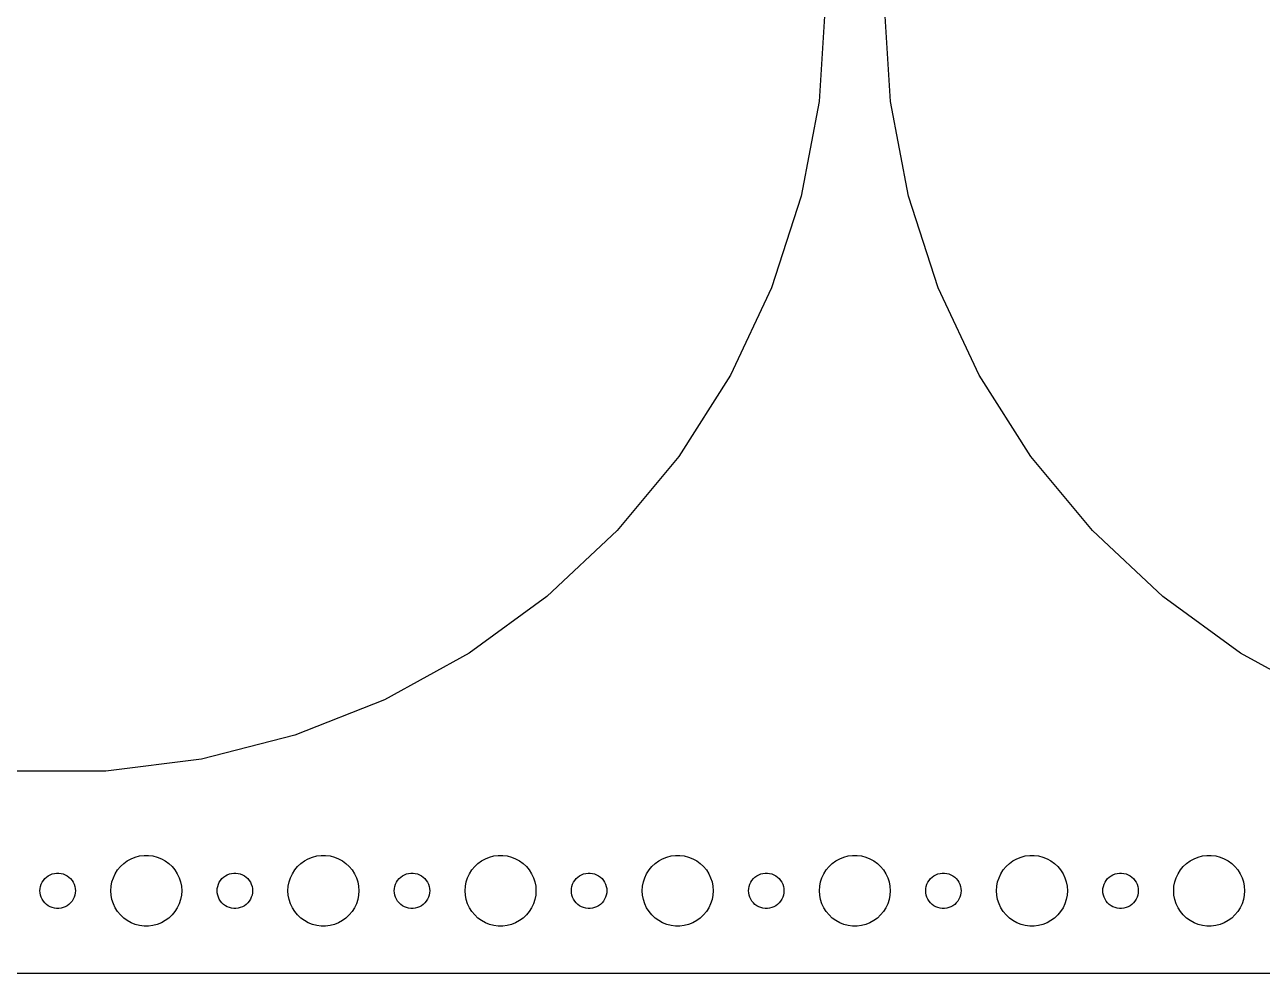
# Model space of a CAD drawing. Header units: metres. Extents: x -210 to 210, y -82 to 82.
# Drawn here: x -2.8 to 102, y -82 to -1.6 of the extents above; entities that cross this region are included whole.
import ezdxf

# ---------------------------------------------------------------- set-up
doc = ezdxf.new("R2010")
doc.units = ezdxf.units.M

msp = doc.modelspace()

# ---------------------------------------------------------------- linework, layer by layer
for p, q in [((65, 0), (64.4875, -8.14665)), ((70.5125, -8.14665), (70, 0)), ((64.4875, -8.14665), (62.9579, -16.1648)), ((72.0421, -16.1648), (70.5125, -8.14665)), ((62.9579, -16.1648), (60.4355, -23.9281)), ((74.5645, -23.9281), (72.0421, -16.1648)), ((60.4355, -23.9281), (56.9599, -31.314)), ((78.0401, -31.314), (74.5645, -23.9281)), ((56.9599, -31.314), (52.5861, -38.206)), ((82.4139, -38.206), (78.0401, -31.314)), ((52.5861, -38.206), (47.3829, -44.4956)), ((87.617, -44.4956), (82.4139, -38.206)), ((47.3829, -44.4956), (41.4326, -50.0834)), ((93.5674, -50.0834), (87.617, -44.4956)), ((41.4326, -50.0834), (34.8287, -54.8813)), ((100.171, -54.8813), (93.5674, -50.0834)), ((34.8287, -54.8813), (27.6756, -58.8138)), ((107.324, -58.8138), (100.171, -54.8813)), ((27.6756, -58.8138), (20.0861, -61.8187)), ((20.0861, -61.8187), (12.1798, -63.8487)), ((12.1798, -63.8487), (4.08138, -64.8717)), ((4.08138, -64.8717), (-4.08138, -64.8717)), ((5.89252, -72.467), (6.22266, -72.2855)), ((6.22266, -72.2855), (6.57294, -72.1468)), ((6.57294, -72.1468), (6.93785, -72.0531)), ((6.93785, -72.0531), (7.31161, -72.0059)), ((7.31161, -72.0059), (7.68837, -72.0059)), ((7.68837, -72.0059), (8.06213, -72.0531)), ((8.06213, -72.0531), (8.42705, -72.1468)), ((8.42705, -72.1468), (8.77733, -72.2855)), ((8.77733, -72.2855), (9.10747, -72.467)), ((20.8925, -72.467), (21.2227, -72.2855)), ((21.2227, -72.2855), (21.5729, -72.1468)), ((21.5729, -72.1468), (21.9379, -72.0531)), ((21.9379, -72.0531), (22.3116, -72.0059)), ((22.3116, -72.0059), (22.6884, -72.0059)), ((22.6884, -72.0059), (23.0621, -72.0531)), ((23.0621, -72.0531), (23.427, -72.1468)), ((23.427, -72.1468), (23.7773, -72.2855)), ((23.7773, -72.2855), (24.1075, -72.467)), ((35.8925, -72.467), (36.2227, -72.2855)), ((36.2227, -72.2855), (36.5729, -72.1468)), ((36.5729, -72.1468), (36.9379, -72.0531)), ((36.9379, -72.0531), (37.3116, -72.0059)), ((37.3116, -72.0059), (37.6884, -72.0059)), ((37.6884, -72.0059), (38.0621, -72.0531)), ((38.0621, -72.0531), (38.427, -72.1468)), ((38.427, -72.1468), (38.7773, -72.2855)), ((38.7773, -72.2855), (39.1075, -72.467)), ((50.8925, -72.467), (51.2227, -72.2855)), ((51.2227, -72.2855), (51.5729, -72.1468)), ((51.5729, -72.1468), (51.9379, -72.0531)), ((51.9379, -72.0531), (52.3116, -72.0059)), ((52.3116, -72.0059), (52.6884, -72.0059)), ((52.6884, -72.0059), (53.0621, -72.0531)), ((53.0621, -72.0531), (53.427, -72.1468)), ((53.427, -72.1468), (53.7773, -72.2855)), ((53.7773, -72.2855), (54.1075, -72.467)), ((65.8925, -72.467), (66.2227, -72.2855)), ((66.2227, -72.2855), (66.573, -72.1468)), ((66.573, -72.1468), (66.9379, -72.0531)), ((66.9379, -72.0531), (67.3116, -72.0059)), ((67.3116, -72.0059), (67.6884, -72.0059)), ((67.6884, -72.0059), (68.0621, -72.0531)), ((68.0621, -72.0531), (68.427, -72.1468)), ((68.427, -72.1468), (68.7773, -72.2855)), ((68.7773, -72.2855), (69.1075, -72.467)), ((80.8925, -72.467), (81.2227, -72.2855)), ((81.2227, -72.2855), (81.573, -72.1468)), ((81.573, -72.1468), (81.9379, -72.0531)), ((81.9379, -72.0531), (82.3116, -72.0059)), ((82.3116, -72.0059), (82.6884, -72.0059)), ((82.6884, -72.0059), (83.0621, -72.0531)), ((83.0621, -72.0531), (83.427, -72.1468)), ((83.427, -72.1468), (83.7773, -72.2855)), ((83.7773, -72.2855), (84.1075, -72.467)), ((95.8925, -72.467), (96.2227, -72.2855)), ((96.2227, -72.2855), (96.573, -72.1468)), ((96.573, -72.1468), (96.9379, -72.0531)), ((96.9379, -72.0531), (97.3116, -72.0059)), ((97.3116, -72.0059), (97.6884, -72.0059)), ((97.6884, -72.0059), (98.0621, -72.0531)), ((98.0621, -72.0531), (98.427, -72.1468)), ((98.427, -72.1468), (98.7773, -72.2855)), ((98.7773, -72.2855), (99.1075, -72.467)), ((4.87108, -73.5547), (5.07294, -73.2366)), ((5.07294, -73.2366), (5.31308, -72.9464)), ((5.31308, -72.9464), (5.58772, -72.6885)), ((5.58772, -72.6885), (5.89252, -72.467)), ((9.10747, -72.467), (9.41226, -72.6885)), ((9.41226, -72.6885), (9.6869, -72.9464)), ((9.6869, -72.9464), (9.92705, -73.2366)), ((9.92705, -73.2366), (10.1289, -73.5547)), ((19.8711, -73.5547), (20.0729, -73.2366)), ((20.0729, -73.2366), (20.3131, -72.9464)), ((20.3131, -72.9464), (20.5877, -72.6885)), ((20.5877, -72.6885), (20.8925, -72.467)), ((24.1075, -72.467), (24.4123, -72.6885)), ((24.4123, -72.6885), (24.6869, -72.9464)), ((24.6869, -72.9464), (24.927, -73.2366)), ((24.927, -73.2366), (25.1289, -73.5547)), ((34.8711, -73.5547), (35.0729, -73.2366)), ((35.0729, -73.2366), (35.3131, -72.9464)), ((35.3131, -72.9464), (35.5877, -72.6885)), ((35.5877, -72.6885), (35.8925, -72.467)), ((39.1075, -72.467), (39.4123, -72.6885)), ((39.4123, -72.6885), (39.6869, -72.9464)), ((39.6869, -72.9464), (39.927, -73.2366)), ((39.927, -73.2366), (40.1289, -73.5547)), ((49.8711, -73.5547), (50.0729, -73.2366)), ((50.0729, -73.2366), (50.3131, -72.9464)), ((50.3131, -72.9464), (50.5877, -72.6885)), ((50.5877, -72.6885), (50.8925, -72.467)), ((54.1075, -72.467), (54.4123, -72.6885)), ((54.4123, -72.6885), (54.6869, -72.9464)), ((54.6869, -72.9464), (54.927, -73.2366)), ((54.927, -73.2366), (55.1289, -73.5547)), ((64.8711, -73.5547), (65.073, -73.2366)), ((65.073, -73.2366), (65.3131, -72.9464)), ((65.3131, -72.9464), (65.5877, -72.6885)), ((65.5877, -72.6885), (65.8925, -72.467)), ((69.1075, -72.467), (69.4123, -72.6885)), ((69.4123, -72.6885), (69.6869, -72.9464)), ((69.6869, -72.9464), (69.927, -73.2366)), ((69.927, -73.2366), (70.1289, -73.5547)), ((79.8711, -73.5547), (80.073, -73.2366)), ((80.073, -73.2366), (80.3131, -72.9464)), ((80.3131, -72.9464), (80.5877, -72.6885)), ((80.5877, -72.6885), (80.8925, -72.467)), ((84.1075, -72.467), (84.4123, -72.6885)), ((84.4123, -72.6885), (84.6869, -72.9464)), ((84.6869, -72.9464), (84.927, -73.2366)), ((84.927, -73.2366), (85.1289, -73.5547)), ((94.8711, -73.5547), (95.073, -73.2366)), ((95.073, -73.2366), (95.3131, -72.9464)), ((95.3131, -72.9464), (95.5877, -72.6885)), ((95.5877, -72.6885), (95.8925, -72.467)), ((99.1075, -72.467), (99.4123, -72.6885)), ((99.4123, -72.6885), (99.6869, -72.9464)), ((99.6869, -72.9464), (99.927, -73.2366)), ((99.927, -73.2366), (100.129, -73.5547)), ((-1.39465, -74.4478), (-1.31445, -74.2774)), ((-1.31445, -74.2774), (-1.21352, -74.1183)), ((-1.21352, -74.1183), (-1.09344, -73.9732)), ((-1.09344, -73.9732), (-0.95613, -73.8442)), ((-0.95613, -73.8442), (-0.80373, -73.7335)), ((-0.80373, -73.7335), (-0.63866, -73.6428)), ((-0.63866, -73.6428), (-0.46352, -73.5734)), ((-0.46352, -73.5734), (-0.28107, -73.5266)), ((-0.28107, -73.5266), (-0.09418, -73.503)), ((-0.09418, -73.503), (0.09418, -73.503)), ((0.09418, -73.503), (0.28107, -73.5266)), ((0.28107, -73.5266), (0.46352, -73.5734)), ((0.46352, -73.5734), (0.63866, -73.6428)), ((0.63866, -73.6428), (0.80373, -73.7335)), ((0.80373, -73.7335), (0.95613, -73.8442)), ((0.95613, -73.8442), (1.09344, -73.9732)), ((1.09344, -73.9732), (1.21352, -74.1183)), ((1.21352, -74.1183), (1.31445, -74.2774)), ((1.31445, -74.2774), (1.39465, -74.4478)), ((4.52365, -74.624), (4.59424, -74.2539)), ((4.59424, -74.2539), (4.71066, -73.8956)), ((4.71066, -73.8956), (4.87108, -73.5547)), ((10.1289, -73.5547), (10.2893, -73.8956)), ((10.2893, -73.8956), (10.4057, -74.2539)), ((10.4057, -74.2539), (10.4763, -74.624)), ((13.6053, -74.4478), (13.6855, -74.2774)), ((13.6855, -74.2774), (13.7865, -74.1183)), ((13.7865, -74.1183), (13.9065, -73.9732)), ((13.9065, -73.9732), (14.0439, -73.8442)), ((14.0439, -73.8442), (14.1963, -73.7335)), ((14.1963, -73.7335), (14.3613, -73.6428)), ((14.3613, -73.6428), (14.5365, -73.5734)), ((14.5365, -73.5734), (14.7189, -73.5266)), ((14.7189, -73.5266), (14.9058, -73.503)), ((14.9058, -73.503), (15.0942, -73.503)), ((15.0942, -73.503), (15.2811, -73.5266)), ((15.2811, -73.5266), (15.4635, -73.5734)), ((15.4635, -73.5734), (15.6387, -73.6428)), ((15.6387, -73.6428), (15.8037, -73.7335)), ((15.8037, -73.7335), (15.9561, -73.8442)), ((15.9561, -73.8442), (16.0934, -73.9732)), ((16.0934, -73.9732), (16.2135, -74.1183)), ((16.2135, -74.1183), (16.3145, -74.2774)), ((16.3145, -74.2774), (16.3947, -74.4478)), ((19.5237, -74.624), (19.5942, -74.2539)), ((19.5942, -74.2539), (19.7107, -73.8956)), ((19.7107, -73.8956), (19.8711, -73.5547)), ((25.1289, -73.5547), (25.2893, -73.8956)), ((25.2893, -73.8956), (25.4057, -74.2539)), ((25.4057, -74.2539), (25.4763, -74.624)), ((28.6053, -74.4478), (28.6855, -74.2774)), ((28.6855, -74.2774), (28.7865, -74.1183)), ((28.7865, -74.1183), (28.9065, -73.9732)), ((28.9065, -73.9732), (29.0439, -73.8442)), ((29.0439, -73.8442), (29.1963, -73.7335)), ((29.1963, -73.7335), (29.3613, -73.6428)), ((29.3613, -73.6428), (29.5365, -73.5734)), ((29.5365, -73.5734), (29.7189, -73.5266)), ((29.7189, -73.5266), (29.9058, -73.503)), ((29.9058, -73.503), (30.0942, -73.503)), ((30.0942, -73.503), (30.2811, -73.5266)), ((30.2811, -73.5266), (30.4635, -73.5734)), ((30.4635, -73.5734), (30.6387, -73.6428)), ((30.6387, -73.6428), (30.8037, -73.7335)), ((30.8037, -73.7335), (30.9561, -73.8442)), ((30.9561, -73.8442), (31.0934, -73.9732)), ((31.0934, -73.9732), (31.2135, -74.1183)), ((31.2135, -74.1183), (31.3145, -74.2774)), ((31.3145, -74.2774), (31.3947, -74.4478)), ((34.5237, -74.624), (34.5942, -74.2539)), ((34.5942, -74.2539), (34.7107, -73.8956)), ((34.7107, -73.8956), (34.8711, -73.5547)), ((40.1289, -73.5547), (40.2893, -73.8956)), ((40.2893, -73.8956), (40.4057, -74.2539)), ((40.4057, -74.2539), (40.4763, -74.624)), ((43.6053, -74.4478), (43.6855, -74.2774)), ((43.6855, -74.2774), (43.7865, -74.1183)), ((43.7865, -74.1183), (43.9065, -73.9732)), ((43.9065, -73.9732), (44.0439, -73.8442)), ((44.0439, -73.8442), (44.1963, -73.7335)), ((44.1963, -73.7335), (44.3613, -73.6428)), ((44.3613, -73.6428), (44.5365, -73.5734)), ((44.5365, -73.5734), (44.7189, -73.5266)), ((44.7189, -73.5266), (44.9058, -73.503)), ((44.9058, -73.503), (45.0942, -73.503)), ((45.0942, -73.503), (45.2811, -73.5266)), ((45.2811, -73.5266), (45.4635, -73.5734)), ((45.4635, -73.5734), (45.6387, -73.6428)), ((45.6387, -73.6428), (45.8037, -73.7335)), ((45.8037, -73.7335), (45.9561, -73.8442)), ((45.9561, -73.8442), (46.0934, -73.9732)), ((46.0934, -73.9732), (46.2135, -74.1183)), ((46.2135, -74.1183), (46.3145, -74.2774)), ((46.3145, -74.2774), (46.3947, -74.4478)), ((49.5237, -74.624), (49.5942, -74.2539)), ((49.5942, -74.2539), (49.7107, -73.8956)), ((49.7107, -73.8956), (49.8711, -73.5547)), ((55.1289, -73.5547), (55.2893, -73.8956)), ((55.2893, -73.8956), (55.4057, -74.2539)), ((55.4057, -74.2539), (55.4763, -74.624)), ((58.6053, -74.4478), (58.6855, -74.2774)), ((58.6855, -74.2774), (58.7865, -74.1183)), ((58.7865, -74.1183), (58.9065, -73.9732)), ((58.9065, -73.9732), (59.0439, -73.8442)), ((59.0439, -73.8442), (59.1963, -73.7335)), ((59.1963, -73.7335), (59.3613, -73.6428)), ((59.3613, -73.6428), (59.5365, -73.5734)), ((59.5365, -73.5734), (59.7189, -73.5266)), ((59.7189, -73.5266), (59.9058, -73.503)), ((59.9058, -73.503), (60.0942, -73.503)), ((60.0942, -73.503), (60.2811, -73.5266)), ((60.2811, -73.5266), (60.4635, -73.5734)), ((60.4635, -73.5734), (60.6387, -73.6428)), ((60.6387, -73.6428), (60.8037, -73.7335)), ((60.8037, -73.7335), (60.9561, -73.8442)), ((60.9561, -73.8442), (61.0934, -73.9732)), ((61.0934, -73.9732), (61.2135, -74.1183)), ((61.2135, -74.1183), (61.3145, -74.2774)), ((61.3145, -74.2774), (61.3947, -74.4478)), ((64.5237, -74.624), (64.5943, -74.2539)), ((64.5943, -74.2539), (64.7107, -73.8956)), ((64.7107, -73.8956), (64.8711, -73.5547)), ((70.1289, -73.5547), (70.2893, -73.8956)), ((70.2893, -73.8956), (70.4057, -74.2539)), ((70.4057, -74.2539), (70.4763, -74.624)), ((73.6053, -74.4478), (73.6855, -74.2774)), ((73.6855, -74.2774), (73.7865, -74.1183)), ((73.7865, -74.1183), (73.9065, -73.9732)), ((73.9065, -73.9732), (74.0439, -73.8442)), ((74.0439, -73.8442), (74.1963, -73.7335)), ((74.1963, -73.7335), (74.3613, -73.6428)), ((74.3613, -73.6428), (74.5365, -73.5734)), ((74.5365, -73.5734), (74.7189, -73.5266)), ((74.7189, -73.5266), (74.9058, -73.503)), ((74.9058, -73.503), (75.0942, -73.503)), ((75.0942, -73.503), (75.2811, -73.5266)), ((75.2811, -73.5266), (75.4635, -73.5734)), ((75.4635, -73.5734), (75.6387, -73.6428)), ((75.6387, -73.6428), (75.8037, -73.7335)), ((75.8037, -73.7335), (75.9561, -73.8442)), ((75.9561, -73.8442), (76.0934, -73.9732)), ((76.0934, -73.9732), (76.2135, -74.1183)), ((76.2135, -74.1183), (76.3145, -74.2774)), ((76.3145, -74.2774), (76.3947, -74.4478)), ((79.5237, -74.624), (79.5943, -74.2539)), ((79.5943, -74.2539), (79.7107, -73.8956)), ((79.7107, -73.8956), (79.8711, -73.5547)), ((85.1289, -73.5547), (85.2893, -73.8956)), ((85.2893, -73.8956), (85.4057, -74.2539)), ((85.4057, -74.2539), (85.4763, -74.624)), ((88.6053, -74.4478), (88.6855, -74.2774)), ((88.6855, -74.2774), (88.7865, -74.1183)), ((88.7865, -74.1183), (88.9065, -73.9732)), ((88.9065, -73.9732), (89.0439, -73.8442)), ((89.0439, -73.8442), (89.1963, -73.7335)), ((89.1963, -73.7335), (89.3613, -73.6428)), ((89.3613, -73.6428), (89.5365, -73.5734)), ((89.5365, -73.5734), (89.7189, -73.5266)), ((89.7189, -73.5266), (89.9058, -73.503)), ((89.9058, -73.503), (90.0942, -73.503)), ((90.0942, -73.503), (90.2811, -73.5266)), ((90.2811, -73.5266), (90.4635, -73.5734)), ((90.4635, -73.5734), (90.6387, -73.6428)), ((90.6387, -73.6428), (90.8037, -73.7335)), ((90.8037, -73.7335), (90.9561, -73.8442)), ((90.9561, -73.8442), (91.0934, -73.9732)), ((91.0934, -73.9732), (91.2135, -74.1183)), ((91.2135, -74.1183), (91.3145, -74.2774)), ((91.3145, -74.2774), (91.3947, -74.4478)), ((94.5237, -74.624), (94.5943, -74.2539)), ((94.5943, -74.2539), (94.7107, -73.8956)), ((94.7107, -73.8956), (94.8711, -73.5547)), ((100.129, -73.5547), (100.289, -73.8956)), ((100.289, -73.8956), (100.406, -74.2539)), ((100.406, -74.2539), (100.476, -74.624)), ((-1.5, -75), (-1.48816, -74.812)), ((-1.48816, -75.188), (-1.5, -75)), ((-1.48816, -74.812), (-1.45287, -74.627)), ((-1.45287, -75.373), (-1.48816, -75.188)), ((-1.45287, -74.627), (-1.39465, -74.4478)), ((-1.39465, -75.5522), (-1.45287, -75.373)), ((1.39465, -74.4478), (1.45287, -74.627)), ((1.45287, -75.373), (1.39465, -75.5522)), ((1.45287, -74.627), (1.48816, -74.812)), ((1.48816, -75.188), (1.45287, -75.373)), ((1.48816, -74.812), (1.5, -75)), ((1.5, -75), (1.48816, -75.188)), ((4.5, -75), (4.52365, -74.624)), ((4.52365, -75.376), (4.5, -75)), ((4.59424, -75.7461), (4.52365, -75.376)), ((10.4763, -75.376), (10.4057, -75.7461)), ((10.4763, -74.624), (10.5, -75)), ((10.5, -75), (10.4763, -75.376)), ((13.5, -75), (13.5118, -74.812)), ((13.5118, -75.188), (13.5, -75)), ((13.5118, -74.812), (13.5471, -74.627)), ((13.5471, -75.373), (13.5118, -75.188)), ((13.5471, -74.627), (13.6053, -74.4478)), ((13.6053, -75.5522), (13.5471, -75.373)), ((16.3947, -74.4478), (16.4529, -74.627)), ((16.4529, -75.373), (16.3947, -75.5522)), ((16.4529, -74.627), (16.4882, -74.812)), ((16.4882, -75.188), (16.4529, -75.373)), ((16.4882, -74.812), (16.5, -75)), ((16.5, -75), (16.4882, -75.188)), ((19.5, -75), (19.5237, -74.624)), ((19.5237, -75.376), (19.5, -75)), ((19.5942, -75.7461), (19.5237, -75.376)), ((25.4763, -75.376), (25.4057, -75.7461)), ((25.4763, -74.624), (25.5, -75)), ((25.5, -75), (25.4763, -75.376)), ((28.5, -75), (28.5118, -74.812)), ((28.5118, -75.188), (28.5, -75)), ((28.5118, -74.812), (28.5471, -74.627)), ((28.5471, -75.373), (28.5118, -75.188)), ((28.5471, -74.627), (28.6053, -74.4478)), ((28.6053, -75.5522), (28.5471, -75.373)), ((31.3947, -74.4478), (31.4529, -74.627)), ((31.4529, -75.373), (31.3947, -75.5522)), ((31.4529, -74.627), (31.4882, -74.812)), ((31.4882, -75.188), (31.4529, -75.373)), ((31.4882, -74.812), (31.5, -75)), ((31.5, -75), (31.4882, -75.188)), ((34.5, -75), (34.5237, -74.624)), ((34.5237, -75.376), (34.5, -75)), ((34.5942, -75.7461), (34.5237, -75.376)), ((40.4763, -75.376), (40.4057, -75.7461)), ((40.4763, -74.624), (40.5, -75)), ((40.5, -75), (40.4763, -75.376)), ((43.5, -75), (43.5118, -74.812)), ((43.5118, -75.188), (43.5, -75)), ((43.5118, -74.812), (43.5471, -74.627)), ((43.5471, -75.373), (43.5118, -75.188)), ((43.5471, -74.627), (43.6053, -74.4478)), ((43.6053, -75.5522), (43.5471, -75.373)), ((46.3947, -74.4478), (46.4529, -74.627)), ((46.4529, -75.373), (46.3947, -75.5522)), ((46.4529, -74.627), (46.4882, -74.812)), ((46.4882, -75.188), (46.4529, -75.373)), ((46.4882, -74.812), (46.5, -75)), ((46.5, -75), (46.4882, -75.188)), ((49.5, -75), (49.5237, -74.624)), ((49.5237, -75.376), (49.5, -75)), ((49.5942, -75.7461), (49.5237, -75.376)), ((55.4763, -75.376), (55.4057, -75.7461)), ((55.4763, -74.624), (55.5, -75)), ((55.5, -75), (55.4763, -75.376)), ((58.5, -75), (58.5118, -74.812)), ((58.5118, -75.188), (58.5, -75)), ((58.5118, -74.812), (58.5471, -74.627)), ((58.5471, -75.373), (58.5118, -75.188)), ((58.5471, -74.627), (58.6053, -74.4478)), ((58.6053, -75.5522), (58.5471, -75.373)), ((61.3947, -74.4478), (61.4529, -74.627)), ((61.4529, -75.373), (61.3947, -75.5522)), ((61.4529, -74.627), (61.4882, -74.812)), ((61.4882, -75.188), (61.4529, -75.373)), ((61.4882, -74.812), (61.5, -75)), ((61.5, -75), (61.4882, -75.188)), ((64.5, -75), (64.5237, -74.624)), ((64.5237, -75.376), (64.5, -75)), ((64.5943, -75.7461), (64.5237, -75.376)), ((70.4763, -75.376), (70.4057, -75.7461)), ((70.4763, -74.624), (70.5, -75)), ((70.5, -75), (70.4763, -75.376)), ((73.5, -75), (73.5118, -74.812)), ((73.5118, -75.188), (73.5, -75)), ((73.5118, -74.812), (73.5471, -74.627)), ((73.5471, -75.373), (73.5118, -75.188)), ((73.5471, -74.627), (73.6053, -74.4478)), ((73.6053, -75.5522), (73.5471, -75.373)), ((76.3947, -74.4478), (76.4529, -74.627)), ((76.4529, -75.373), (76.3947, -75.5522)), ((76.4529, -74.627), (76.4882, -74.812)), ((76.4882, -75.188), (76.4529, -75.373)), ((76.4882, -74.812), (76.5, -75)), ((76.5, -75), (76.4882, -75.188)), ((79.5, -75), (79.5237, -74.624)), ((79.5237, -75.376), (79.5, -75)), ((79.5943, -75.7461), (79.5237, -75.376)), ((85.4763, -75.376), (85.4057, -75.7461)), ((85.4763, -74.624), (85.5, -75)), ((85.5, -75), (85.4763, -75.376)), ((88.5, -75), (88.5118, -74.812)), ((88.5118, -75.188), (88.5, -75)), ((88.5118, -74.812), (88.5471, -74.627)), ((88.5471, -75.373), (88.5118, -75.188)), ((88.5471, -74.627), (88.6053, -74.4478)), ((88.6053, -75.5522), (88.5471, -75.373)), ((91.3947, -74.4478), (91.4529, -74.627)), ((91.4529, -75.373), (91.3947, -75.5522)), ((91.4529, -74.627), (91.4882, -74.812)), ((91.4882, -75.188), (91.4529, -75.373)), ((91.4882, -74.812), (91.5, -75)), ((91.5, -75), (91.4882, -75.188)), ((94.5, -75), (94.5237, -74.624)), ((94.5237, -75.376), (94.5, -75)), ((94.5943, -75.7461), (94.5237, -75.376)), ((100.476, -75.376), (100.406, -75.7461)), ((100.476, -74.624), (100.5, -75)), ((100.5, -75), (100.476, -75.376)), ((-1.31445, -75.7226), (-1.39465, -75.5522)), ((-1.21352, -75.8817), (-1.31445, -75.7226)), ((-1.09344, -76.0268), (-1.21352, -75.8817)), ((-0.95613, -76.1558), (-1.09344, -76.0268)), ((-0.80373, -76.2665), (-0.95613, -76.1558)), ((-0.63866, -76.3572), (-0.80373, -76.2665)), ((-0.46352, -76.4266), (-0.63866, -76.3572)), ((-0.28107, -76.4734), (-0.46352, -76.4266)), ((-0.09418, -76.497), (-0.28107, -76.4734)), ((0.09418, -76.497), (-0.09418, -76.497)), ((0.28107, -76.4734), (0.09418, -76.497)), ((0.46352, -76.4266), (0.28107, -76.4734)), ((0.63866, -76.3572), (0.46352, -76.4266)), ((0.80373, -76.2665), (0.63866, -76.3572)), ((0.95613, -76.1558), (0.80373, -76.2665)), ((1.09344, -76.0268), (0.95613, -76.1558)), ((1.21352, -75.8817), (1.09344, -76.0268)), ((1.31445, -75.7226), (1.21352, -75.8817)), ((1.39465, -75.5522), (1.31445, -75.7226)), ((4.71066, -76.1044), (4.59424, -75.7461)), ((4.87108, -76.4453), (4.71066, -76.1044)), ((5.07294, -76.7634), (4.87108, -76.4453)), ((10.1289, -76.4453), (9.92705, -76.7634)), ((10.2893, -76.1044), (10.1289, -76.4453)), ((10.4057, -75.7461), (10.2893, -76.1044)), ((13.6855, -75.7226), (13.6053, -75.5522)), ((13.7865, -75.8817), (13.6855, -75.7226)), ((13.9065, -76.0268), (13.7865, -75.8817)), ((14.0439, -76.1558), (13.9065, -76.0268)), ((14.1963, -76.2665), (14.0439, -76.1558)), ((14.3613, -76.3572), (14.1963, -76.2665)), ((14.5365, -76.4266), (14.3613, -76.3572)), ((14.7189, -76.4734), (14.5365, -76.4266)), ((14.9058, -76.497), (14.7189, -76.4734)), ((15.0942, -76.497), (14.9058, -76.497)), ((15.2811, -76.4734), (15.0942, -76.497)), ((15.4635, -76.4266), (15.2811, -76.4734)), ((15.6387, -76.3572), (15.4635, -76.4266)), ((15.8037, -76.2665), (15.6387, -76.3572)), ((15.9561, -76.1558), (15.8037, -76.2665)), ((16.0934, -76.0268), (15.9561, -76.1558)), ((16.2135, -75.8817), (16.0934, -76.0268)), ((16.3145, -75.7226), (16.2135, -75.8817)), ((16.3947, -75.5522), (16.3145, -75.7226)), ((19.7107, -76.1044), (19.5942, -75.7461)), ((19.8711, -76.4453), (19.7107, -76.1044)), ((20.0729, -76.7634), (19.8711, -76.4453)), ((25.1289, -76.4453), (24.927, -76.7634)), ((25.2893, -76.1044), (25.1289, -76.4453)), ((25.4057, -75.7461), (25.2893, -76.1044)), ((28.6855, -75.7226), (28.6053, -75.5522)), ((28.7865, -75.8817), (28.6855, -75.7226)), ((28.9065, -76.0268), (28.7865, -75.8817)), ((29.0439, -76.1558), (28.9065, -76.0268)), ((29.1963, -76.2665), (29.0439, -76.1558)), ((29.3613, -76.3572), (29.1963, -76.2665)), ((29.5365, -76.4266), (29.3613, -76.3572)), ((29.7189, -76.4734), (29.5365, -76.4266)), ((29.9058, -76.497), (29.7189, -76.4734)), ((30.0942, -76.497), (29.9058, -76.497)), ((30.2811, -76.4734), (30.0942, -76.497)), ((30.4635, -76.4266), (30.2811, -76.4734)), ((30.6387, -76.3572), (30.4635, -76.4266)), ((30.8037, -76.2665), (30.6387, -76.3572)), ((30.9561, -76.1558), (30.8037, -76.2665)), ((31.0934, -76.0268), (30.9561, -76.1558)), ((31.2135, -75.8817), (31.0934, -76.0268)), ((31.3145, -75.7226), (31.2135, -75.8817)), ((31.3947, -75.5522), (31.3145, -75.7226)), ((34.7107, -76.1044), (34.5942, -75.7461)), ((34.8711, -76.4453), (34.7107, -76.1044)), ((35.0729, -76.7634), (34.8711, -76.4453)), ((40.1289, -76.4453), (39.927, -76.7634)), ((40.2893, -76.1044), (40.1289, -76.4453)), ((40.4057, -75.7461), (40.2893, -76.1044)), ((43.6855, -75.7226), (43.6053, -75.5522)), ((43.7865, -75.8817), (43.6855, -75.7226)), ((43.9065, -76.0268), (43.7865, -75.8817)), ((44.0439, -76.1558), (43.9065, -76.0268)), ((44.1963, -76.2665), (44.0439, -76.1558)), ((44.3613, -76.3572), (44.1963, -76.2665)), ((44.5365, -76.4266), (44.3613, -76.3572)), ((44.7189, -76.4734), (44.5365, -76.4266)), ((44.9058, -76.497), (44.7189, -76.4734)), ((45.0942, -76.497), (44.9058, -76.497)), ((45.2811, -76.4734), (45.0942, -76.497)), ((45.4635, -76.4266), (45.2811, -76.4734)), ((45.6387, -76.3572), (45.4635, -76.4266)), ((45.8037, -76.2665), (45.6387, -76.3572)), ((45.9561, -76.1558), (45.8037, -76.2665)), ((46.0934, -76.0268), (45.9561, -76.1558)), ((46.2135, -75.8817), (46.0934, -76.0268)), ((46.3145, -75.7226), (46.2135, -75.8817)), ((46.3947, -75.5522), (46.3145, -75.7226)), ((49.7107, -76.1044), (49.5942, -75.7461)), ((49.8711, -76.4453), (49.7107, -76.1044)), ((50.0729, -76.7634), (49.8711, -76.4453)), ((55.1289, -76.4453), (54.927, -76.7634)), ((55.2893, -76.1044), (55.1289, -76.4453)), ((55.4057, -75.7461), (55.2893, -76.1044)), ((58.6855, -75.7226), (58.6053, -75.5522)), ((58.7865, -75.8817), (58.6855, -75.7226)), ((58.9065, -76.0268), (58.7865, -75.8817)), ((59.0439, -76.1558), (58.9065, -76.0268)), ((59.1963, -76.2665), (59.0439, -76.1558)), ((59.3613, -76.3572), (59.1963, -76.2665)), ((59.5365, -76.4266), (59.3613, -76.3572)), ((59.7189, -76.4734), (59.5365, -76.4266)), ((59.9058, -76.497), (59.7189, -76.4734)), ((60.0942, -76.497), (59.9058, -76.497)), ((60.2811, -76.4734), (60.0942, -76.497)), ((60.4635, -76.4266), (60.2811, -76.4734)), ((60.6387, -76.3572), (60.4635, -76.4266)), ((60.8037, -76.2665), (60.6387, -76.3572)), ((60.9561, -76.1558), (60.8037, -76.2665)), ((61.0934, -76.0268), (60.9561, -76.1558)), ((61.2135, -75.8817), (61.0934, -76.0268)), ((61.3145, -75.7226), (61.2135, -75.8817)), ((61.3947, -75.5522), (61.3145, -75.7226)), ((64.7107, -76.1044), (64.5943, -75.7461)), ((64.8711, -76.4453), (64.7107, -76.1044)), ((65.073, -76.7634), (64.8711, -76.4453)), ((70.1289, -76.4453), (69.927, -76.7634)), ((70.2893, -76.1044), (70.1289, -76.4453)), ((70.4057, -75.7461), (70.2893, -76.1044)), ((73.6855, -75.7226), (73.6053, -75.5522)), ((73.7865, -75.8817), (73.6855, -75.7226)), ((73.9065, -76.0268), (73.7865, -75.8817)), ((74.0439, -76.1558), (73.9065, -76.0268)), ((74.1963, -76.2665), (74.0439, -76.1558)), ((74.3613, -76.3572), (74.1963, -76.2665)), ((74.5365, -76.4266), (74.3613, -76.3572)), ((74.7189, -76.4734), (74.5365, -76.4266)), ((74.9058, -76.497), (74.7189, -76.4734)), ((75.0942, -76.497), (74.9058, -76.497)), ((75.2811, -76.4734), (75.0942, -76.497)), ((75.4635, -76.4266), (75.2811, -76.4734)), ((75.6387, -76.3572), (75.4635, -76.4266)), ((75.8037, -76.2665), (75.6387, -76.3572)), ((75.9561, -76.1558), (75.8037, -76.2665)), ((76.0934, -76.0268), (75.9561, -76.1558)), ((76.2135, -75.8817), (76.0934, -76.0268)), ((76.3145, -75.7226), (76.2135, -75.8817)), ((76.3947, -75.5522), (76.3145, -75.7226)), ((79.7107, -76.1044), (79.5943, -75.7461)), ((79.8711, -76.4453), (79.7107, -76.1044)), ((80.073, -76.7634), (79.8711, -76.4453)), ((85.1289, -76.4453), (84.927, -76.7634)), ((85.2893, -76.1044), (85.1289, -76.4453)), ((85.4057, -75.7461), (85.2893, -76.1044)), ((88.6855, -75.7226), (88.6053, -75.5522)), ((88.7865, -75.8817), (88.6855, -75.7226)), ((88.9065, -76.0268), (88.7865, -75.8817)), ((89.0439, -76.1558), (88.9065, -76.0268)), ((89.1963, -76.2665), (89.0439, -76.1558)), ((89.3613, -76.3572), (89.1963, -76.2665)), ((89.5365, -76.4266), (89.3613, -76.3572)), ((89.7189, -76.4734), (89.5365, -76.4266)), ((89.9058, -76.497), (89.7189, -76.4734)), ((90.0942, -76.497), (89.9058, -76.497)), ((90.2811, -76.4734), (90.0942, -76.497)), ((90.4635, -76.4266), (90.2811, -76.4734)), ((90.6387, -76.3572), (90.4635, -76.4266)), ((90.8037, -76.2665), (90.6387, -76.3572)), ((90.9561, -76.1558), (90.8037, -76.2665)), ((91.0934, -76.0268), (90.9561, -76.1558)), ((91.2135, -75.8817), (91.0934, -76.0268)), ((91.3145, -75.7226), (91.2135, -75.8817)), ((91.3947, -75.5522), (91.3145, -75.7226)), ((94.7107, -76.1044), (94.5943, -75.7461)), ((94.8711, -76.4453), (94.7107, -76.1044)), ((95.073, -76.7634), (94.8711, -76.4453)), ((100.129, -76.4453), (99.927, -76.7634)), ((100.289, -76.1044), (100.129, -76.4453)), ((100.406, -75.7461), (100.289, -76.1044)), ((5.31308, -77.0536), (5.07294, -76.7634)), ((5.58772, -77.3115), (5.31308, -77.0536)), ((5.89252, -77.533), (5.58772, -77.3115)), ((6.22266, -77.7145), (5.89252, -77.533)), ((9.10747, -77.533), (8.77733, -77.7145)), ((9.41226, -77.3115), (9.10747, -77.533)), ((9.6869, -77.0536), (9.41226, -77.3115)), ((9.92705, -76.7634), (9.6869, -77.0536)), ((20.3131, -77.0536), (20.0729, -76.7634)), ((20.5877, -77.3115), (20.3131, -77.0536)), ((20.8925, -77.533), (20.5877, -77.3115)), ((21.2227, -77.7145), (20.8925, -77.533)), ((24.1075, -77.533), (23.7773, -77.7145)), ((24.4123, -77.3115), (24.1075, -77.533)), ((24.6869, -77.0536), (24.4123, -77.3115)), ((24.927, -76.7634), (24.6869, -77.0536)), ((35.3131, -77.0536), (35.0729, -76.7634)), ((35.5877, -77.3115), (35.3131, -77.0536)), ((35.8925, -77.533), (35.5877, -77.3115)), ((36.2227, -77.7145), (35.8925, -77.533)), ((39.1075, -77.533), (38.7773, -77.7145)), ((39.4123, -77.3115), (39.1075, -77.533)), ((39.6869, -77.0536), (39.4123, -77.3115)), ((39.927, -76.7634), (39.6869, -77.0536)), ((50.3131, -77.0536), (50.0729, -76.7634)), ((50.5877, -77.3115), (50.3131, -77.0536)), ((50.8925, -77.533), (50.5877, -77.3115)), ((51.2227, -77.7145), (50.8925, -77.533)), ((54.1075, -77.533), (53.7773, -77.7145)), ((54.4123, -77.3115), (54.1075, -77.533)), ((54.6869, -77.0536), (54.4123, -77.3115)), ((54.927, -76.7634), (54.6869, -77.0536)), ((65.3131, -77.0536), (65.073, -76.7634)), ((65.5877, -77.3115), (65.3131, -77.0536)), ((65.8925, -77.533), (65.5877, -77.3115)), ((66.2227, -77.7145), (65.8925, -77.533)), ((69.1075, -77.533), (68.7773, -77.7145)), ((69.4123, -77.3115), (69.1075, -77.533)), ((69.6869, -77.0536), (69.4123, -77.3115)), ((69.927, -76.7634), (69.6869, -77.0536)), ((80.3131, -77.0536), (80.073, -76.7634)), ((80.5877, -77.3115), (80.3131, -77.0536)), ((80.8925, -77.533), (80.5877, -77.3115)), ((81.2227, -77.7145), (80.8925, -77.533)), ((84.1075, -77.533), (83.7773, -77.7145)), ((84.4123, -77.3115), (84.1075, -77.533)), ((84.6869, -77.0536), (84.4123, -77.3115)), ((84.927, -76.7634), (84.6869, -77.0536)), ((95.3131, -77.0536), (95.073, -76.7634)), ((95.5877, -77.3115), (95.3131, -77.0536)), ((95.8925, -77.533), (95.5877, -77.3115)), ((96.2227, -77.7145), (95.8925, -77.533)), ((99.1075, -77.533), (98.7773, -77.7145)), ((99.4123, -77.3115), (99.1075, -77.533)), ((99.6869, -77.0536), (99.4123, -77.3115)), ((99.927, -76.7634), (99.6869, -77.0536)), ((6.57294, -77.8532), (6.22266, -77.7145)), ((6.93785, -77.9469), (6.57294, -77.8532)), ((7.31161, -77.9941), (6.93785, -77.9469)), ((7.68837, -77.9941), (7.31161, -77.9941)), ((8.06213, -77.9469), (7.68837, -77.9941)), ((8.42705, -77.8532), (8.06213, -77.9469)), ((8.77733, -77.7145), (8.42705, -77.8532)), ((21.5729, -77.8532), (21.2227, -77.7145)), ((21.9379, -77.9469), (21.5729, -77.8532)), ((22.3116, -77.9941), (21.9379, -77.9469)), ((22.6884, -77.9941), (22.3116, -77.9941)), ((23.0621, -77.9469), (22.6884, -77.9941)), ((23.427, -77.8532), (23.0621, -77.9469)), ((23.7773, -77.7145), (23.427, -77.8532)), ((36.5729, -77.8532), (36.2227, -77.7145)), ((36.9379, -77.9469), (36.5729, -77.8532)), ((37.3116, -77.9941), (36.9379, -77.9469)), ((37.6884, -77.9941), (37.3116, -77.9941)), ((38.0621, -77.9469), (37.6884, -77.9941)), ((38.427, -77.8532), (38.0621, -77.9469)), ((38.7773, -77.7145), (38.427, -77.8532)), ((51.5729, -77.8532), (51.2227, -77.7145)), ((51.9379, -77.9469), (51.5729, -77.8532)), ((52.3116, -77.9941), (51.9379, -77.9469)), ((52.6884, -77.9941), (52.3116, -77.9941)), ((53.0621, -77.9469), (52.6884, -77.9941)), ((53.427, -77.8532), (53.0621, -77.9469)), ((53.7773, -77.7145), (53.427, -77.8532)), ((66.573, -77.8532), (66.2227, -77.7145)), ((66.9379, -77.9469), (66.573, -77.8532)), ((67.3116, -77.9941), (66.9379, -77.9469)), ((67.6884, -77.9941), (67.3116, -77.9941)), ((68.0621, -77.9469), (67.6884, -77.9941)), ((68.427, -77.8532), (68.0621, -77.9469)), ((68.7773, -77.7145), (68.427, -77.8532)), ((81.573, -77.8532), (81.2227, -77.7145)), ((81.9379, -77.9469), (81.573, -77.8532)), ((82.3116, -77.9941), (81.9379, -77.9469)), ((82.6884, -77.9941), (82.3116, -77.9941)), ((83.0621, -77.9469), (82.6884, -77.9941)), ((83.427, -77.8532), (83.0621, -77.9469)), ((83.7773, -77.7145), (83.427, -77.8532)), ((96.573, -77.8532), (96.2227, -77.7145)), ((96.9379, -77.9469), (96.573, -77.8532)), ((97.3116, -77.9941), (96.9379, -77.9469)), ((97.6884, -77.9941), (97.3116, -77.9941)), ((98.0621, -77.9469), (97.6884, -77.9941)), ((98.427, -77.8532), (98.0621, -77.9469)), ((98.7773, -77.7145), (98.427, -77.8532)), ((-204.814, -81.9901), (204.814, -81.9901))]:
    msp.add_line(p, q)

doc.saveas('drawing.dxf')
